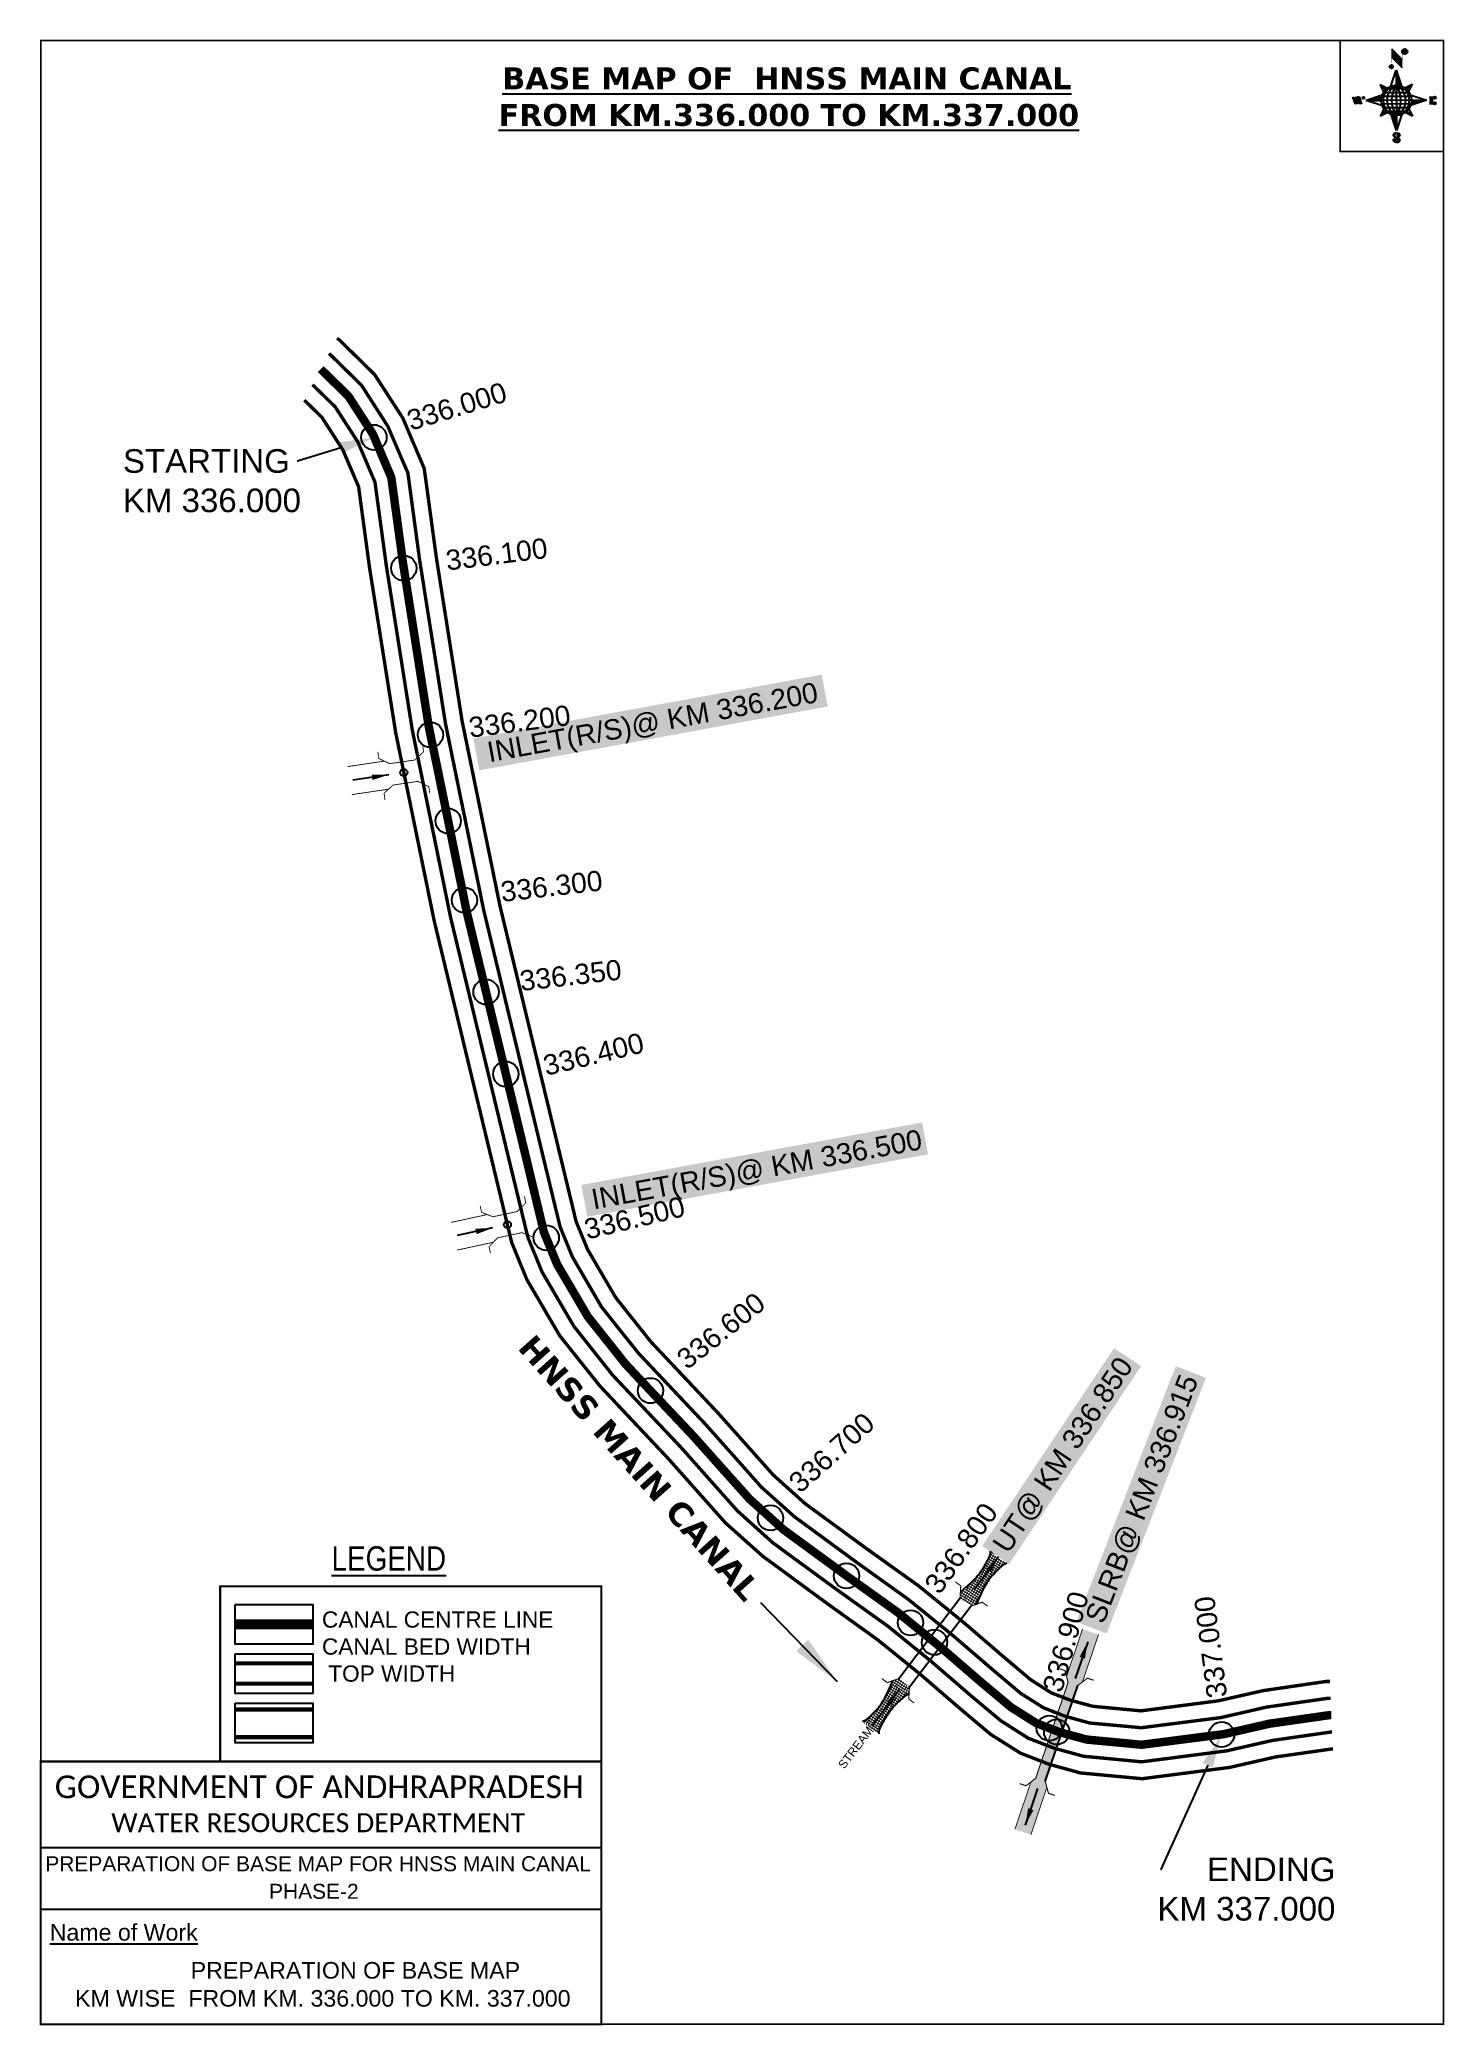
# Model space of a CAD drawing. Header units: inches. Extents: x 799117 to 799949, y 1567152 to 1568328.
import ezdxf
from ezdxf import colors
from ezdxf.entities.mleader import LeaderData, LeaderLine
from ezdxf.enums import TextEntityAlignment as Align
from ezdxf.math import Vec2, Vec3

# ---------------------------------------------------------------- set-up
doc = ezdxf.new("R2010")
doc.units = ezdxf.units.IN
doc.header["$LTSCALE"] = 15
doc.header["$MEASUREMENT"] = 0
doc.header["$PDMODE"] = 32
doc.header["$PDSIZE"] = 15
doc.linetypes.add('ACAD_ISO02W100', pattern=[15, 12, -3])
doc.linetypes.add('HIDDEN2', pattern=[0.1875, 0.125, -0.0625])
for name, color, linetype in [('AQUADUCT', 1, 'Continuous'), ('bord', 1, 'Continuous'), ('CANAL1', 7, 'Continuous'), ('CSMark', 72, 'Continuous'), ('DCBMS', 232, 'Continuous'), ('PAGE', 7, 'Continuous'), ('STRUCTURE', 5, 'Continuous'), ('TEXT', 6, 'Continuous')]:
    doc.layers.add(name, color=color, linetype=linetype)
doc.styles.add('ARIALN', font='ARIALN.TTF')
doc.styles.get("Standard").update_dxf_attribs({"font": 'arial.ttf'})
doc.dimstyles.get("Standard").update_dxf_attribs({"dimtxt": 20, "dimasz": 0.18, "dimexe": 0.18, "dimexo": 0.0625, "dimgap": 0.09, "dimtad": 0, "dimtih": 1, "dimtoh": 1, "dimdec": 4, "dimzin": 0, "dimdsep": 46, "dimtxsty": 'Standard', "dimcen": 0.09, "dimadec": 0, "dimazin": 0, "dimtfac": 1, "dimtdec": 4, "dimtofl": 0, "dimtmove": 0, "dimatfit": 3, "dimfxl": 1, "dimtolj": 1, "dimtzin": 0, "dimarcsym": 0})
pattern_1 = [(267.297113149, (-8720374.938, 50637915.138), (10.5367255337, -0.497431438), [])]
pattern_2 = [(357.297113149, (-8720374.938, 50637915.138), (0.497431438, 10.5367255337), [])]

# ---------------------------------------------------------------- blocks, each defined once
blk = doc.blocks.new('*X26')
at = {"color": 0, "linetype": 'Continuous'}
for p, q in [((6321.6, 240.5), (6322.3, 241.2)), ((6321.6, 240.3), (6322.3, 241)), ((6321.6, 240.1), (6322.3, 240.8)), ((6321.6, 239.9), (6322.4, 240.7)), ((6321.6, 239.8), (6322.4, 240.6)), ((6321.6, 239.6), (6322.5, 240.5)), ((6321.6, 239.4), (6322.5, 240.3)), ((6321.6, 239.2), (6322.6, 240.2)), ((6321.7, 239.1), (6322.6, 240.1)), ((6321.8, 240.8), (6322.4, 241.4)), ((6321.8, 239), (6322.7, 240)), ((6321.8, 239), (6322.8, 239.9)), ((6321.9, 238.9), (6322.9, 239.8)), ((6322, 238.8), (6323, 239.7)), ((6322.1, 241.3), (6322.4, 241.6)), ((6322.1, 238.7), (6323.1, 239.6)), ((6322.2, 238.6), (6323.1, 239.6)), ((6322.3, 238.5), (6323.2, 239.5)), ((6322.4, 238.5), (6323.3, 239.4)), ((6322.5, 238.4), (6323.4, 239.3)), ((6322.7, 238.4), (6323.6, 239.3)), ((6322.8, 238.3), (6323.7, 239.2)), ((6322.9, 238.3), (6323.8, 239.1)), ((6323.1, 238.2), (6323.9, 239.1)), ((6323.2, 238.2), (6324, 239)), ((6323.3, 238.2), (6324.2, 239)), ((6323.5, 238.1), (6324.3, 238.9)), ((6323.7, 238.1), (6324.4, 238.9)), ((6323.8, 238.1), (6324.6, 238.8)), ((6324.1, 238.2), (6324.7, 238.8)), ((6324.3, 238.3), (6324.9, 238.8)), ((6324.6, 238.3), (6325.1, 238.8)), ((6324.8, 238.4), (6325.2, 238.8)), ((6325.1, 238.5), (6325.4, 238.8)), ((6325.4, 238.6), (6325.6, 238.8))]:
    blk.add_line(p, q, dxfattribs=at)
blk = doc.blocks.new('*X25')
at = {"color": 0, "linetype": 'Continuous'}
for p, q in [((6324.4, 240.3), (6324.5, 240.4)), ((6324.6, 240.3), (6324.8, 240.5)), ((6324.7, 240.2), (6325, 240.5)), ((6324.8, 240.2), (6325.2, 240.6)), ((6325, 240.1), (6325.5, 240.6)), ((6325.1, 240.1), (6325.6, 240.6)), ((6325.2, 240), (6325.8, 240.6)), ((6325.3, 240), (6326, 240.6)), ((6325.4, 239.9), (6326.1, 240.6)), ((6325.5, 239.8), (6326.2, 240.5)), ((6325.6, 239.8), (6326.3, 240.5)), ((6325.7, 239.7), (6326.5, 240.4)), ((6325.9, 239.6), (6326.6, 240.3)), ((6326, 239.5), (6326.7, 240.3)), ((6326, 239.4), (6326.8, 240.2)), ((6326.1, 239.3), (6327, 240.2)), ((6326.2, 239.3), (6327.1, 240.1)), ((6326.3, 239.2), (6327.1, 240)), ((6326.4, 239.1), (6327.2, 239.9)), ((6326.5, 239), (6327.3, 239.8)), ((6326.5, 238.9), (6327.4, 239.7)), ((6326.6, 238.8), (6327.5, 239.6)), ((6326.7, 238.7), (6327.5, 239.5)), ((6326.8, 238.6), (6327.6, 239.4)), ((6326.8, 238.5), (6327.7, 239.3)), ((6326.8, 236.5), (6327.4, 237)), ((6326.9, 238.3), (6327.8, 239.2)), ((6326.9, 238.2), (6327.9, 239.1)), ((6326.9, 236.8), (6327.6, 237.4)), ((6327, 238.1), (6327.8, 239)), ((6327, 237.9), (6327.8, 238.8)), ((6327, 237.8), (6327.8, 238.6)), ((6327, 237.6), (6327.8, 238.4)), ((6327, 237.4), (6327.8, 238.2)), ((6327, 237.3), (6327.8, 238)), ((6327, 237.1), (6327.8, 237.9))]:
    blk.add_line(p, q, dxfattribs=at)
blk = doc.blocks.new('H')
at = {"layer": 'bord', "extrusion": (0.000427885, 0.004792, 0.999988)}
h = blk.add_hatch(dxfattribs=at)
h.set_pattern_fill('LINE', color=8, scale=84.387686, angle=-2.7029, style=0)
h.set_pattern_definition(pattern_2)
h.paths.add_polyline_path([(-492, 786, -0.090992), (-448, 775), (-486, 912)])
h = blk.add_hatch(dxfattribs=at)
h.set_pattern_fill('LINE', color=8, scale=84.387686, angle=-92.7029, style=0)
h.set_pattern_definition(pattern_1)
h.paths.add_polyline_path([(-625, 665, -0.090992), (-615, 710), (-751, 671)])
h = blk.add_hatch(dxfattribs=at)
h.set_pattern_fill('LINE', color=8, scale=84.387686, angle=-2.7029, style=0)
h.set_pattern_definition(pattern_2)
h.paths.add_polyline_path([(-504, 533, -0.090992), (-549, 543), (-510, 406)])
h = blk.add_hatch(dxfattribs=at)
h.set_pattern_fill('LINE', color=8, scale=84.387686, angle=-92.7029, style=0)
h.set_pattern_definition(pattern_1)
h.paths.add_polyline_path([(-246, 647), (-372, 653, -0.090992), (-382, 609)])
for p, q in [((-519, 1020, -1217), (-435, 927, -1216)), ((-516, 1087, -1217), (-432, 994, -1217)), ((-538, 774, -1216), (-487, 906, -1216)), ((-487, 906, -1216), (-493, 780, -1216)), ((-487, 906, -1216), (-448, 769, -1216)), ((-865, 701, -1215), (-847, 638, -1215)), ((-847, 700, -1215), (-829, 637, -1215)), ((-829, 699, -1215), (-811, 636, -1215)), ((-829, 699, -1215), (-811, 698, -1215)), ((-811, 698, -1215), (-794, 635, -1215)), ((-752, 665, -1215), (-615, 704, -1215)), ((-627, 794, -1216), (-567, 760, -1216)), ((-627, 794, -1216), (-584, 747, -1215)), ((-599, 731, -1215), (-627, 794, -1216)), ((-421, 753, -1216), (-359, 781, -1216)), ((-359, 781, -1216), (-405, 739, -1216)), ((-359, 781, -1216), (-392, 721, -1215)), ((-379, 693, -1215), (-246, 641, -1215)), ((-213, 669, -1215), (-217, 601, -1215)), ((-752, 665, -1215), (-625, 659, -1215)), ((-619, 614, -1215), (-752, 665, -1215)), ((-639, 526, -1214), (-606, 585, -1215)), ((-639, 526, -1214), (-593, 568, -1215)), ((-577, 553, -1215), (-639, 526, -1214)), ((-511, 400, -1214), (-549, 537, -1214)), ((-460, 533, -1215), (-511, 400, -1214)), ((-505, 527, -1214), (-511, 400, -1214)), ((-371, 513, -1214), (-431, 546, -1215)), ((-371, 513, -1214), (-414, 560, -1215)), ((-399, 576, -1215), (-371, 513, -1214)), ((-246, 641, -1215), (-383, 603, -1215)), ((-373, 647, -1215), (-246, 641, -1215)), ((-197, 600, -1215), (-194, 668, -1215))]:
    blk.add_line(p, q, dxfattribs=at)
at = {"layer": 'bord', "color": 8, "linetype": 'ByBlock', "extrusion": (0.000427885, 0.004792, 0.999988)}
for p, q in [((-375, 679, -1215), (-620, 691, -1215)), ((-386, 711, -1215), (-605, 722, -1215)), ((-411, 744, -1216), (-578, 752, -1216)), ((-493, 780, -1216), (-505, 527, -1214)), ((-373, 647, -1215), (-625, 659, -1215)), ((-378, 616, -1215), (-623, 628, -1215)), ((-392, 585, -1215), (-611, 595, -1215)), ((-420, 555, -1215), (-587, 562, -1215))]:
    blk.add_line(p, q, dxfattribs=at)
at = {"layer": 'bord', "extrusion": (0.000427885, 0.004792, 0.999988), "elevation": -1212}
for points, const_width in [([(-522, 960), (-516, 1093)], 1.61), ([(-434, 933), (-428, 1066)], 1.61), ([(-870, 707), (-846, 706)], 0.642), ([(-829, 643), (-821, 678)], 0.642), ([(-793, 641), (-782, 694)], 0.642), ([(-223, 676), (-174, 673)], 0.706), ([(-829, 643), (-855, 644)], 0.642), ([(-811, 642), (-784, 641)], 0.642), ([(-177, 605), (-226, 607)], 0.706), ([(-195, 645), (-185, 644)], 0.706)]:
    blk.add_lwpolyline(points, dxfattribs=dict(at, const_width=const_width))
for points, const_width in [([(-414, 1073, 1), (-398, 1058, 1)], 22.3), ([(-530, 950, 1), (-520, 939, 1)], 14.8), ([(-776, 697, 1), (-769, 690, 1)], 8.9), ([(-180, 618, 1), (-173, 611, 1)], 9.79), ([(-178, 667, 1), (-171, 660, 1)], 9.79), ([(-490, 362, 1), (-498, 369, 1)], 11.1), ([(-525, 322, 1), (-533, 329, 1)], 11.1)]:
    blk.add_lwpolyline(points, format="xyb", close=True, dxfattribs=dict(at, const_width=const_width))
for points in [[(-537, 317), (-531, 310), (-520, 307), (-505, 307), (-494, 310), (-486, 318), (-487, 326), (-491, 333), (-494, 336), (-503, 341), (-522, 347), (-530, 352), (-534, 355), (-537, 363), (-537, 373), (-530, 381), (-520, 384), (-504, 384), (-493, 380), (-487, 373)], [(-522, 348), (-526, 354), (-528, 361), (-528, 371), (-526, 375), (-521, 381), (-515, 384)], [(-505, 307), (-499, 312), (-497, 319), (-497, 327), (-501, 335), (-509, 343)]]:
    blk.add_lwpolyline(points, dxfattribs=at)
at = {"layer": 'bord', "extrusion": (0.000427885, 0.004792, 0.999988)}
for centre, radius in [((-406, 1065, -1212), 22.3), ((-525, 944, -1212), 14.8), ((-773, 694, -1212), 8.9), ((-498, 659, -1212), 127), ((-177, 615, -1212), 9.79), ((-174, 663, -1212), 9.79), ((-494, 365, -1212), 11.1), ((-529, 325, -1212), 11.1)]:
    blk.add_circle(centre, radius, dxfattribs=at)
at = {"layer": 'bord', "color": 8, "linetype": 'ByBlock', "extrusion": (0.000427885, 0.004792, 0.999988)}
for centre, radius, start, end in [((-482, 658, -1212), 128, 94.9254, 259.6691), ((-437, 656, -1212), 141, 113.2864, 241.308), ((-316, 651, -1212), 222, 142.5892, 212.0053), ((-560, 662, -1212), 141, 293.2864, 61.308), ((-681, 668, -1212), 222, 322.5892, 32.0053), ((-515, 660, -1212), 128, 274.9254, 79.6691)]:
    blk.add_arc(centre, radius, start, end, dxfattribs=at)
at = {"layer": 'bord', "extrusion": (0.000427885, 0.004792, 0.999988)}
for points in [[(-516, 1093, -1212), (-431, 1000, -1212), (-519, 1026, -1212), (-434, 933, -1212)], [(-864, 707, -1212), (-846, 706, -1212), (-846, 644, -1212), (-829, 643, -1212)], [(-829, 705, -1212), (-811, 704, -1212), (-811, 642, -1212), (-793, 641, -1212)], [(-193, 674, -1212), (-197, 606, -1212), (-213, 675, -1212), (-216, 607, -1212)]]:
    blk.add_solid(points, dxfattribs=at)
at = {"layer": 'bord', "extrusion": (0.000427885, 0.004792, 0.999988), "xscale": 7.977342409717546, "yscale": 7.977342408231451, "zscale": 7.977342408476333, "rotation": 138.0840426661453}
for name, p in [('*X25', (38301, -31929, -1212)), ('*X26', (38314, -31951, -1212))]:
    blk.add_blockref(name, p, dxfattribs=at)
blk = doc.blocks.new('UT')
at = {"layer": 'STRUCTURE'}
h = blk.add_hatch(dxfattribs=at)
h.set_pattern_fill('DASH', color=150, scale=8, angle=-39.6278, style=0)
h.set_pattern_definition([(320.372247933, (-4370.464, -6260.8811), (1.40800153113, 0.132407282), [1, -1])])
h.paths.add_polyline_path([(765163, 1700681.9), (765165.6, 1700680.6), (765167.2, 1700680.3), (765169.1, 1700680), (765172.4, 1700679.6), (765176.4, 1700679.3), (765179.5, 1700679.5), (765183.1, 1700679.9), (765187.7, 1700680.9), (765188.9, 1700681.2), (765193.1, 1700682.2), (765196.1, 1700680.2), (765196.1, 1700672.2), (765193.1, 1700670.2), (765190.5, 1700670.8), (765188.1, 1700671.3), (765185.5, 1700671.8), (765183.6, 1700672.1), (765181, 1700672.5), (765180.3, 1700672.5), (765178.5, 1700672.6), (765176.7, 1700672.6), (765174.6, 1700672.5), (765172.5, 1700672.3), (765170.4, 1700672), (765168.5, 1700671.7), (765166.1, 1700671.2), (765165, 1700670.8), (765163, 1700669.7)])
h.paths.add_polyline_path([(765259.1, 1700682.2), (765256.1, 1700680.2), (765256.1, 1700672.2), (765259.1, 1700670.2), (765261.9, 1700671), (765264.4, 1700671.6), (765266.4, 1700672), (765269.1, 1700672.5), (765272.7, 1700673), (765276.1, 1700673.1), (765278.6, 1700672.9), (765281.2, 1700672.7), (765283.9, 1700672.3), (765286.4, 1700671.9), (765288, 1700671.3), (765289.2, 1700670.6), (765289.1, 1700682.7), (765287.6, 1700681.8), (765285.7, 1700681.2), (765283, 1700680.7), (765281.2, 1700680.4), (765276.7, 1700679.9), (765272.7, 1700679.9), (765268.7, 1700680.3), (765264.8, 1700681), (765261.2, 1700681.7)])
at = {"layer": 'STRUCTURE', "color": 150, "const_width": 0.628}
for points in [[(765190.1, 1700688.2), (765190.1, 1700684.2), (765196.1, 1700680.2), (765256.1, 1700680.2), (765262.1, 1700684.2), (765262.1, 1700688.2)], [(765190.1, 1700664.2), (765190.1, 1700668.2), (765196.1, 1700672.2), (765256.1, 1700672.2), (765262.1, 1700668.2), (765262.1, 1700664.2)]]:
    blk.add_lwpolyline(points, dxfattribs=at)
at = {"layer": 'STRUCTURE', "color": 150}
for points in [[(765196.1, 1700680.2), (765256.1, 1700680.2)], [(765196.1, 1700672.2), (765256.1, 1700672.2)], [(765196.1, 1700672.2), (765256.1, 1700672.2)]]:
    blk.add_lwpolyline(points, dxfattribs=at)
at = {"layer": 'STRUCTURE', "color": 0}
blk.add_circle((765226.1, 1700676.2), 1.89, dxfattribs=at)
at = {"layer": 'STRUCTURE', "color": 150}
for points in [[(765163, 1700681.9), (765164.4, 1700681.1), (765167.9, 1700680.2), (765171.2, 1700679.8), (765176.1, 1700679.4), (765184.7, 1700680.3), (765193.1, 1700682.2)], [(765289.1, 1700682.7), (765287.8, 1700681.9), (765284.3, 1700680.9), (765280.9, 1700680.4), (765276.1, 1700679.8), (765267.4, 1700680.5), (765259.1, 1700682.2)], [(765163, 1700669.7), (765164.3, 1700670.6), (765167.8, 1700671.6), (765171.2, 1700672.1), (765176, 1700672.6), (765184.7, 1700672), (765193.1, 1700670.2)], [(765289.2, 1700670.6), (765287.8, 1700671.4), (765284.2, 1700672.3), (765280.9, 1700672.7), (765276.1, 1700673.1), (765267.4, 1700672.2), (765259.1, 1700670.2)]]:
    blk.add_spline(points, degree=3, dxfattribs=at)
at = {"layer": 'STRUCTURE', "color": 0}
blk.add_text('STREAM', height=5, dxfattribs=at).set_placement((765148.2, 1700675.8), align=Align.MIDDLE_CENTER)
for points in [[(765190.9, 1700676), (765164.2, 1700675.8)], [(765289.3, 1700676.7), (765265.4, 1700676.4)]]:
    blk.add_leader(points, dimstyle='Standard', override={"dimasz": 10, "dimgap": 0.09, "dimtad": 0}, dxfattribs=at)
blk = doc.blocks.new('SLB')
at = {"layer": 'STRUCTURE'}
h = blk.add_hatch(dxfattribs=at)
h.set_pattern_fill('DOTS', color=6, scale=20, angle=320.3722, style=0)
h.set_pattern_definition([(320.372247934, (-159.4327, -72.9564), (1.2786241598, 0.5641323054), [0, -1.25])])
h.paths.add_polyline_path([(769699.5, 1706871.1), (769699.5, 1706861.1), (769729.1, 1706861.1), (769732.1, 1706863.1), (769792.1, 1706863.1), (769795.1, 1706861.1), (769824.7, 1706861.1), (769824.7, 1706871.1), (769795.1, 1706871.1), (769792.1, 1706869.1), (769732.1, 1706869.1), (769729.1, 1706871.1)])
at = {"layer": 'STRUCTURE', "color": 6, "linetype": 'ACAD_ISO02W100', "ltscale": 0.5, "const_width": 0.5}
for points in [[(769699.5, 1706871.1), (769729.1, 1706871.1)], [(769795.1, 1706871.1), (769824.7, 1706871.1)], [(769699.5, 1706861.1), (769729.1, 1706861.1)], [(769795.1, 1706861.1), (769824.7, 1706861.1)]]:
    blk.add_lwpolyline(points, dxfattribs=at)
at = {"layer": 'STRUCTURE', "color": 6, "const_width": 0.628}
for points in [[(769726.1, 1706877.1), (769726.1, 1706873.1), (769732.1, 1706869.1), (769792.1, 1706869.1), (769798.1, 1706873.1), (769798.1, 1706877.1)], [(769726.1, 1706855.1), (769726.1, 1706859.1), (769732.1, 1706863.1), (769792.1, 1706863.1), (769798.1, 1706859.1), (769798.1, 1706855.1)]]:
    blk.add_lwpolyline(points, dxfattribs=at)
at = {"layer": 'STRUCTURE', "color": 6}
blk.add_lwpolyline([(769732.1, 1706863.1), (769792.1, 1706863.1)], dxfattribs=at)
blk.add_lwpolyline([(769732.1, 1706863.1), (769792.1, 1706863.1)], dxfattribs=at)
at = {"layer": 'STRUCTURE', "color": 0}
blk.add_circle((769762.1, 1706866.1), 1.24, dxfattribs=at)
for points in [[(769703.8, 1706866), (769726.7, 1706866)], [(769818.6, 1706865.8), (769795.7, 1706865.8)]]:
    blk.add_leader(points, dimstyle='Standard', override={"dimasz": 10, "dimgap": 0.09, "dimtad": 0}, dxfattribs=at)
blk = doc.blocks.new('IN')
at = {"layer": 'STRUCTURE', "color": 190, "const_width": 0.5}
for points in [[(763895.1, 1696672), (763895.1, 1696668), (763889.1, 1696664), (763881.7, 1696664), (763874.3, 1696664), (763868.3, 1696668), (763868.3, 1696672)], [(763871.3, 1696666), (763849.3, 1696666)], [(763871.3, 1696649.2), (763849.3, 1696649.2)], [(763868.3, 1696643.2), (763868.3, 1696647.2), (763874.3, 1696651.2), (763881.7, 1696651.2), (763881.7, 1696651.2), (763881.7, 1696651.2), (763889.1, 1696651.2), (763895.1, 1696647.2), (763895.1, 1696643.2)]]:
    blk.add_lwpolyline(points, dxfattribs=at)
at = {"layer": 'STRUCTURE', "color": 0}
blk.add_circle((763881.7, 1696657.6), 2.11, dxfattribs=at)
blk.add_leader([(763872.7, 1696657.6), (763851.2, 1696657.6)], dimstyle='Standard', override={"dimasz": 10, "dimgap": 0.09, "dimtad": 0}, dxfattribs=at)

msp = doc.modelspace()

# ---------------------------------------------------------------- linework, layer by layer
at = {"layer": 'CANAL1', "color": 200, "const_width": 2}
for points in [[(799293.4, 1568151.4), (799294.6, 1568150.7), (799315.7, 1568130), (799332.4, 1568104.2), (799345.1, 1568074.3), (799352.3, 1568021.4), (799367.5, 1567924.9), (799390, 1567815), (799425.3, 1567668.7), (799435.1, 1567628.1), (799441.9, 1567611.6), (799458.5, 1567583.2), (799479.4, 1567556.9), (799519.2, 1567514.7), (799551.9, 1567478), (799570.7, 1567461.1), (799607, 1567434.5), (799637.9, 1567412.4), (799664.5, 1567390.8), (799688.1, 1567370.5), (799704.3, 1567356.8), (799716.5, 1567349), (799727.9, 1567344.6), (799741.1, 1567341), (799769.7, 1567338.3), (799815.3, 1567344.2), (799842.2, 1567350.3), (799879.3, 1567355.7), (799881.6, 1567355.7)], [(799274.1, 1568114.8), (799284.5, 1568104.6), (799296.9, 1568085.3), (799306.2, 1568063.6), (799312.7, 1568015.5), (799328.2, 1567917.8), (799351, 1567806.3), (799386.4, 1567659.3), (799396.9, 1567615.8), (799405.9, 1567593.8), (799425.4, 1567560.5), (799449.2, 1567530.7), (799489.7, 1567487.7), (799523.5, 1567449.7), (799545.4, 1567430.1), (799583.5, 1567402.1), (799613.6, 1567380.5), (799638.8, 1567360.1), (799662.1, 1567340), (799680.6, 1567324.4), (799698.4, 1567313.2), (799715.4, 1567306.6), (799733.9, 1567301.5), (799770.4, 1567298.1), (799822.3, 1567304.8), (799849.5, 1567311), (799882.6, 1567315.7), (799883.4, 1567315.7)]]:
    msp.add_lwpolyline(points, dxfattribs=at)
at = {"layer": 'CANAL1', "color": 5, "const_width": 2}
for points in [[(799288.7, 1568142.5), (799307.9, 1568123.7), (799323.5, 1568099.4), (799335.4, 1568071.7), (799342.4, 1568019.9), (799357.7, 1567923.1), (799380.3, 1567812.8), (799415.6, 1567666.3), (799425.6, 1567625), (799432.9, 1567607.2), (799450.2, 1567577.5), (799471.9, 1567550.3), (799511.8, 1567508), (799544.8, 1567470.9), (799564.3, 1567453.4), (799601.1, 1567426.4), (799631.8, 1567404.4), (799658.1, 1567383.1), (799681.6, 1567362.9), (799698.4, 1567348.7), (799712, 1567340.1), (799724.8, 1567335.1), (799739.3, 1567331.1), (799769.9, 1567328.3), (799817, 1567334.3), (799844, 1567340.5), (799880.1, 1567345.7), (799882, 1567345.7)], [(799278.9, 1568124), (799292.3, 1568110.9), (799305.8, 1568090), (799315.9, 1568066.3), (799322.6, 1568017), (799338, 1567919.5), (799360.7, 1567808.4), (799396.1, 1567661.6), (799406.5, 1567618.8), (799414.9, 1567598.3), (799433.7, 1567566.2), (799456.7, 1567537.2), (799497.1, 1567494.5), (799530.6, 1567456.8), (799551.7, 1567437.8), (799589.4, 1567410.2), (799619.7, 1567388.5), (799645.2, 1567367.8), (799668.6, 1567347.6), (799686.6, 1567332.5), (799702.9, 1567322.1), (799718.5, 1567316.1), (799735.7, 1567311.4), (799770.2, 1567308.1), (799820.5, 1567314.6), (799847.7, 1567320.8), (799881.8, 1567325.7), (799882.9, 1567325.7)]]:
    msp.add_lwpolyline(points, dxfattribs=at)
at = {"layer": 'CANAL1', "color": 1, "linetype": 'HIDDEN2', "ltscale": 8, "const_width": 5}
msp.add_lwpolyline([(799283.8, 1568133.2), (799300.1, 1568117.3), (799314.7, 1568094.7), (799325.6, 1568069), (799332.5, 1568018.4), (799333, 1568015.3), (799347.8, 1567921.3), (799352.7, 1567897.7), (799370.5, 1567810.6), (799381.7, 1567764.2), (799405.9, 1567664), (799414.1, 1567629.8), (799416, 1567621.9), (799423.9, 1567602.7), (799442, 1567571.9), (799464.3, 1567543.8), (799479.1, 1567528), (799504.4, 1567501.2), (799537.7, 1567463.9), (799558, 1567445.6), (799595.3, 1567418.3), (799625.8, 1567396.5), (799651.7, 1567375.4), (799675.1, 1567355.2), (799685.5, 1567346.5), (799692.5, 1567340.6), (799707.5, 1567331.1), (799721.7, 1567325.6), (799737.5, 1567321.3), (799770.1, 1567318.2), (799818.8, 1567324.5), (799845.9, 1567330.7), (799880.9, 1567335.7), (799882.5, 1567335.7)], dxfattribs=at)
at = {"layer": 'CANAL1', "color": 1, "linetype": 'HIDDEN2', "ltscale": 100, "const_width": 6, "elevation": -0.4}
msp.add_lwpolyline([(799279, 1567389.6), (799233, 1567389.6)], dxfattribs=at)
at = {"layer": 'CANAL1', "color": 5, "const_width": 2.4, "elevation": -0.4}
for points in [[(799279, 1567366.4), (799233, 1567366.4)], [(799279, 1567354.4), (799233, 1567354.4)]]:
    msp.add_lwpolyline(points, dxfattribs=at)
at = {"layer": 'CANAL1', "color": 200, "const_width": 2.4, "elevation": -0.4}
for points in [[(799279, 1567339.1), (799233, 1567339.1)], [(799279, 1567322.7), (799233, 1567322.7)]]:
    msp.add_lwpolyline(points, dxfattribs=at)
at = {"layer": 'CSMark', "color": 3}
for p in [(799315.3, 1568092.8), (799333, 1568015.3), (799348.8, 1567916.6), (799359.3, 1567865.5), (799368.9, 1567818.6), (799381.7, 1567764.2), (799393.4, 1567715.6), (799417.4, 1567618.6), (799479.1, 1567528), (799550.2, 1567452.6), (799595.3, 1567418.3), (799633.2, 1567390.5), (799647.4, 1567378.9), (799715.4, 1567328), (799719.8, 1567325.8), (799817.5, 1567324.3)]:
    msp.add_point(p, dxfattribs=at)
at = {"layer": 'PAGE', "const_width": 1}
msp.add_lwpolyline([(799948.9, 1567152.6), (799948.9, 1568327.9), (799117.9, 1568327.9), (799117.9, 1567152.6), (799948.9, 1567152.6)], dxfattribs=at)
at = {"layer": 'PAGE'}
for points, const_width in [([(799948.9, 1568327.9), (799887.8, 1568327.9), (799887.8, 1568262.1), (799948.9, 1568262.1)], 1), ([(799224.2, 1567412.1), (799450, 1567412.1), (799450, 1567308.3), (799224.2, 1567308.3)], 1.2), ([(799117.9, 1567308.3), (799450, 1567308.3), (799450, 1567152.6), (799117.9, 1567152.6)], 1.2)]:
    msp.add_lwpolyline(points, close=True, dxfattribs=dict(at, const_width=const_width))
at = {"layer": 'PAGE', "elevation": -0.4}
for points in [[(799233, 1567401.4), (799279, 1567401.4), (799279, 1567377.9), (799233, 1567377.9)], [(799233, 1567372.1), (799279, 1567372.1), (799279, 1567348.6), (799233, 1567348.6)], [(799233, 1567342.9), (799279, 1567342.9), (799279, 1567319.3), (799233, 1567319.3)]]:
    msp.add_lwpolyline(points, close=True, dxfattribs=at)
at = {"layer": 'PAGE'}
for points in [[(799117.9, 1567257.3), (799450, 1567257.3)], [(799117.9, 1567220.9), (799450, 1567220.9)]]:
    msp.add_lwpolyline(points, dxfattribs=at)

# ---------------------------------------------------------------- block references
at = {"layer": 'AQUADUCT', "color": 1, "xscale": 0.0703495379661093, "yscale": 0.07034953800030053, "zscale": 0.07034953795990817, "rotation": 3.078330607406165}
msp.add_blockref('H', (799958.5, 1568248.5, 85.4), dxfattribs=at)
at = {"layer": 'STRUCTURE', "color": 0}
for name, p, rotation in [('IN', (294063.6, -222878), 8.482076111509002), ('IN', (411519.6, -252185.6), 12.20659663765763), ('UT', (1690815.1, -70818.6), 52.77142554053405), ('SLB', (2170500.9, 291831.9), 71.33663093808786)]:
    msp.add_blockref(name, p, dxfattribs=dict(at, rotation=rotation))

# ---------------------------------------------------------------- texts
at = {"layer": 'CANAL1', "insert": (799409.7, 1567563.1), "char_height": 14, "width": 205.129, "attachment_point": 1, "rotation": 311.802}
msp.add_mtext('\\pi0.96322;{\\fVerdana|b1|i0|c0|p34;HNSS MAIN CANAL}', dxfattribs=at)
at = {"layer": 'CSMark', "color": 1}
for s, rotation, p in [('336.000', 16.9863, (799335.4, 1568102.4)), ('336.100', 7.186, (799357.9, 1568019.8)), ('336.200', 7.186, (799371.5, 1567920.8)), ('336.300', 6.5549, (799390.4, 1567823.5)), ('336.350', 6.5549, (799401.7, 1567770.7)), ('336.400', 13.5586, (799415.9, 1567720.3)), ('336.500', 13.5586, (799440.2, 1567623.3)), ('336.600', 38.4258, (799497.1, 1567544.7)), ('336.700', 41.7031, (799563.8, 1567471.2)), ('336.800', 54.4296, (799645.5, 1567410.1)), ('336.900', 74.462, (799717, 1567350.1)), ('337.000', 97.4399, (799814.9, 1567346))]:
    msp.add_text(s, height=12, rotation=rotation, dxfattribs=at).set_placement(p, align=Align.MIDDLE_LEFT)
at = {"layer": 'PAGE', "extrusion": (0.000201441, 0.004807, 0.999988), "style": 'ARIALN'}
msp.add_text('%%ULEGEND', height=14.4, rotation=359.9999, dxfattribs=at).set_placement((799324.1, 1567409.7, 7695.4), align=Align.MIDDLE)
at = {"layer": 'PAGE', "extrusion": (0.000201441, 0.004807, 0.999988)}
for s, height, p in [('PREPARATION OF BASE MAP FOR HNSS MAIN CANAL', 8.878, (799120.6, 1567224.4, 7694.4)), ('%%UName of Work', 9.822, (799123.2, 1567183.3, 7693.1))]:
    msp.add_text(s, height=height, rotation=359.9999, dxfattribs=at).set_placement(p)
for s, height, p in [('PHASE-2', 8.88, (799279.7, 1567212.5, 7694.4)), ('PREPARATION OF BASE MAP', 9.822, (799304.3, 1567165.7, 7693.2)), ('KM WISE  FROM KM. 336.000 TO KM. 337.000', 9.822, (799285, 1567149.1, 7693.2))]:
    msp.add_text(s, height=height, rotation=359.9999, dxfattribs=at).set_placement(p, align=Align.MIDDLE_CENTER)
at = {"layer": 'PAGE', "extrusion": (0.000201441, 0.004807, 0.999988), "attachment_point": 1, "text_direction": (1, -1e-06, -0.000201)}
for s, insert, char_height, width in [('CANAL CENTRE LINE CANAL BED WIDTH {\\H2.3717x; }\\P TOP WIDTH{\\H1.9152x; }', (799284.5, 1567397.2, -0.4), 9.6, 168.926), ('\\pi3.5885;{\\fCalibri|b0|i0|c0|p34;\\H1.3333x;GOVERNMENT OF ANDHRAPRADESH\\P\\pi37.073;\\H0.83998x;WATER RESOURCES DEPARTMENT}', (799122.6, 1567300, -1.3), 10.059, 321.276)]:
    msp.add_mtext(s, dxfattribs=dict(at, insert=insert, char_height=char_height, width=width))
at = {"layer": 'STRUCTURE', "color": 5, "char_height": 12, "attachment_point": 1, "bg_fill": 1, "box_fill_scale": 1.3, "bg_fill_color": 7, "bg_fill_true_color": 16777215, "bg_fill_transparency": 4390977}
for s, insert, width, rotation in [('\\pi3.1664;INLET(R/S)@ KM 336.200', (799378.4, 1567911.5), 202.663, 10.3864), ('\\pi0.83763;INLET(R/S)@ KM 336.500', (799442.4, 1567647), 198.005, 10.3864), ('\\pi0.71894;UT@ KM 336.850', (799680.6, 1567436.9), 133.741, 56.3079), ('\\pi0.43653;SLRB@ KM 336.915', (799736.1, 1567393.1), 155.318, 68.7606)]:
    msp.add_mtext(s, dxfattribs=dict(at, insert=insert, width=width, rotation=rotation))
at = {"layer": 'TEXT', "color": 1, "insert": (799369.6, 1568312), "char_height": 13, "width": 379.826, "attachment_point": 1}
msp.add_mtext('\\pi21.755;{\\fVerdana|b1|i0|c0|p34;\\LBASE MAP OF  HNSS MAIN CANAL \\P\\pi19.564;FROM KM.336.000 TO KM.337.000}', dxfattribs=at)

# ---------------------------------------------------------------- leaders
at = {"layer": 'CANAL1'}
msp.add_leader([(799589.9, 1567355.5), (799544.6, 1567402.2)], dimstyle='Standard', override={"dimasz": 30, "dimgap": 0.09, "dimtad": 0}, dxfattribs=at)
at = {"layer": 'DCBMS', "color": 5}
ml = msp.add_multileader_mtext('Standard', dxfattribs=at)
ml.set_content('STARTING\\PKM 336.000', color=5)
ml.set_leader_properties()
ml.build(insert=Vec2(0, 0))
ml.multileader.update_dxf_attribs({"dogleg_length": 0.36, "arrow_head_size": 20})
ctx = ml.context
ctx.base_point, ctx.char_height, ctx.arrow_head_size, ctx.landing_gap_size, ctx.plane_origin = Vec3(799166.5, 1568078.6), 14, 20, 0.09, Vec3(799337.4, 1568151.4)
notes = []
notes.append((ctx, [(0, (1, 1, 0), (799270.1, 1568078.6), (-1, 0), 0.36, [(0, [(799315.3, 1568092.8)], 0, [])])]))
ctx.mtext.insert, ctx.mtext.flow_direction = Vec3(799166.6, 1568085.8), 5
for ctx, leaders in notes:
    for number, flags, end, landing, length, lines in leaders:
        leader = LeaderData()
        leader.index, (leader.has_last_leader_line, leader.has_dogleg_vector, leader.attachment_direction) = number, flags
        leader.last_leader_point, leader.dogleg_vector, leader.dogleg_length = Vec3(end), Vec3(landing), length
        for number, points, colour, breaks in lines:
            line = LeaderLine()
            line.index, line.vertices, line.color, line.breaks = number, Vec3.list(points), colors.encode_raw_color(colour), breaks
            leader.lines.append(line)
        ctx.leaders.append(leader)

# ---------------------------------------------------------------- next in the draw order: leaders
ml = msp.add_multileader_mtext('Standard', dxfattribs=at)
ml.set_content('ENDING \\PKM 337.000', color=5)
ml.set_leader_properties()
ml.build(insert=Vec2(0, 0))
ml.multileader.update_dxf_attribs({"dogleg_length": 0.36, "arrow_head_size": 20})
ctx = ml.context
ctx.base_point, ctx.char_height, ctx.arrow_head_size, ctx.landing_gap_size, ctx.plane_origin = Vec3(799781.7, 1567244.3), 14, 20, 0.09, Vec3(799925.4, 1567456.6)
ctx.text_align_type = 2
notes = []
notes.append((ctx, [(1, (1, 1, 0), (799781.4, 1567244.3), (1, 0), 0.36, [(0, [(799817.5, 1567324.3)], 0, [])])]))
ctx.mtext.insert, ctx.mtext.width, ctx.mtext.alignment, ctx.mtext.flow_direction = Vec3(799884.9, 1567251.4), 109.049, 3, 5
ctx.mtext.has_bg_fill, ctx.mtext.bg_color, ctx.mtext.bg_scale_factor, ctx.mtext.bg_transparency, ctx.mtext.use_window_bg_color = 1, -1027028792, 1.5, 0, 1
for ctx, leaders in notes:
    for number, flags, end, landing, length, lines in leaders:
        leader = LeaderData()
        leader.index, (leader.has_last_leader_line, leader.has_dogleg_vector, leader.attachment_direction) = number, flags
        leader.last_leader_point, leader.dogleg_vector, leader.dogleg_length = Vec3(end), Vec3(landing), length
        for number, points, colour, breaks in lines:
            line = LeaderLine()
            line.index, line.vertices, line.color, line.breaks = number, Vec3.list(points), colors.encode_raw_color(colour), breaks
            leader.lines.append(line)
        ctx.leaders.append(leader)

doc.saveas('drawing.dxf')
